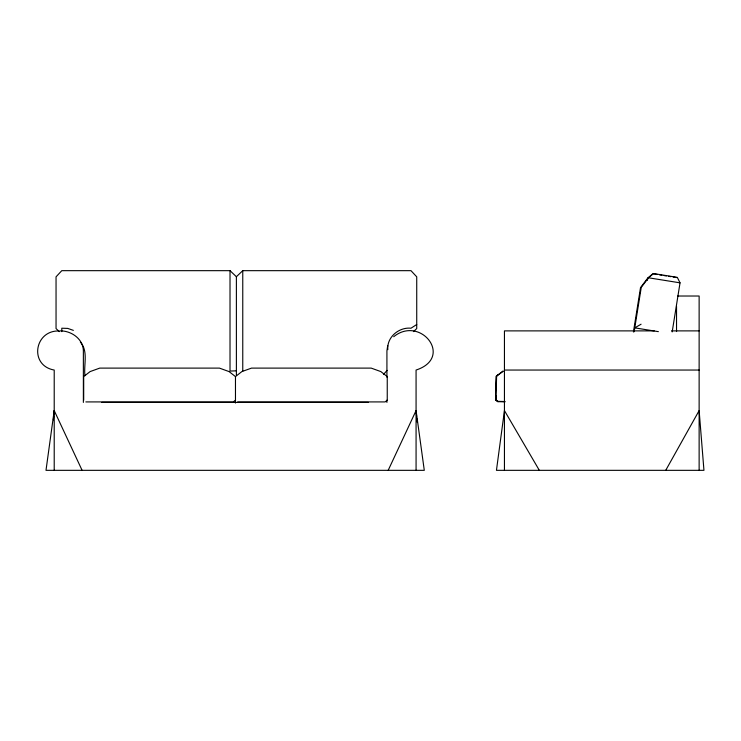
<?xml version="1.0" encoding="UTF-8"?>
<svg xmlns="http://www.w3.org/2000/svg" width="741" height="741" viewBox="0 0 741 741"><rect width="100%" height="100%" fill="white"/><g stroke="black" fill="none" stroke-linecap="round" stroke-linejoin="round"><path stroke-width="1.11" d="M496.1 395.472L495.988 399.983L498.1 401.678M496.248 389.84L496.6 376.335L498.202 374.946M53.38 419.795L53.695 416.349M53.898 414.052L54.213 410.597L82.103 470.331M54.213 410.597L45.998 470.331L424.287 470.331L416.072 410.597L388.182 470.331M387.71 345.649L386.922 350.808L386.922 377.188M633.416 331.987L640.53 287.601L647.791 278.005L652.83 273.781L657.35 274.503M634.139 331.764L641.252 287.388L648.523 277.792L653.553 273.559L677.302 277.356L680.034 282.84L672.18 331.912M647.43 280.293L647.791 278.005M665.724 470.331L699.134 410.597L703.95 470.331L496.451 470.331L504.445 410.597L539.328 470.331M383.449 374.548L387.089 370.37M236.388 374.863L236.388 276.717L242.761 270.669L410.986 270.669L416.729 276.828L416.729 328.578L413.45 331.616M235.471 403.058L235.471 376.576L241.89 371.584L251.514 368.11L371.204 368.11L380.828 371.584L387.247 376.576L387.247 400.214L385.088 401.918L237.629 401.918M498.063 374.622L496.461 376.002L495.849 399.649L497.961 401.344L504.871 401.52M235.471 400.214L233.313 401.918L85.854 401.918M503.019 371.009L496.155 376.308L495.534 399.955L497.646 401.65L505.01 401.854M499.026 374.353L503.158 371.343M393.703 336.72C420.555 314.925 454.159 357.616 416.072 370.046L416.072 470.331M416.729 324.512L410.986 328.217C399.019 326.938 386.682 337.201 387.821 349.641M641.085 324.206L634.768 327.865L658.378 331.644M59.206 330.995C34.392 329.986 28.825 365.526 54.213 370.046L54.213 470.331M236.388 370.833L230.016 371.065L230.016 270.669L61.79 270.669L56.047 276.828L56.047 328.578L59.326 331.616M677.663 296.02L699.134 296.02L699.134 470.331M654.21 330.884L504.445 330.884L504.445 470.331M671.485 330.884L699.134 330.884M504.445 370.046L699.134 370.046M101.804 402.419L368.481 402.419M60.206 330.884C71.377 330.727 83.168 338.943 83.372 350.808L83.372 402.419M659.61 274.865L661.88 275.226M664.14 275.587L666.4 275.948M668.66 276.31L670.92 276.671M673.18 277.032L676.579 277.579M648.523 277.792L680.034 282.84M73.378 330.375L67.783 328.411L61.79 328.217L61.79 331.625M235.471 376.576L229.052 371.584L219.429 368.11L99.739 368.11L90.115 371.584L83.696 376.576L83.696 400.214M230.016 270.669L236.388 276.717M80.38 342.11C88.54 351.215 83.548 364.794 84.956 375.687M416.072 410.597L416.59 416.349M416.803 418.646L417.109 422.092M676.533 306.339L676.533 331.56M386.922 400.121L386.922 402.419M242.761 270.669L242.761 371.065"/></g></svg>
